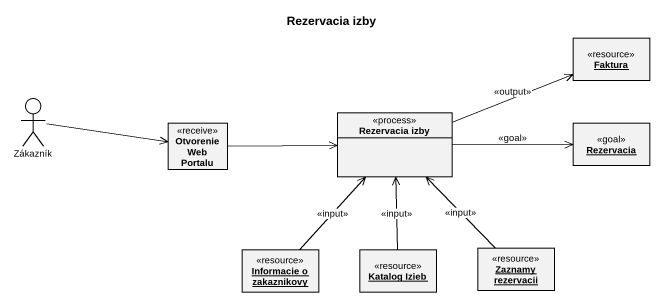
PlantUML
@startuml
title Rezervacia izby
allowmixing
hide circle
hide empty members
object Faktura <<resource>>
actor Zákazník
class "Otvorenie Web Portalu" as Otvorenie_Web_Portalu <<receive>>
class "Rezervacia izby" as Rezervacia_izby <<process>>
object Rezervacia <<goal>>
object "Informacie o zakaznikovy" as Informacie_o_zakaznikovy <<resource>>
object "Katalog Izieb" as Katalog_Izieb <<resource>>
object "Zaznamy rezervacii" as Zaznamy_rezervacii <<resource>>
Zákazník -right-> Otvorenie_Web_Portalu
Otvorenie_Web_Portalu -right-> Rezervacia_izby
Rezervacia_izby -right-> Faktura : <<output>>
Rezervacia_izby -right-> Rezervacia : <<goal>>
Informacie_o_zakaznikovy -up-> Rezervacia_izby : <<input>>
Katalog_Izieb -up-> Rezervacia_izby : <<input>>
Zaznamy_rezervacii -up-> Rezervacia_izby : <<input>>
@enduml
